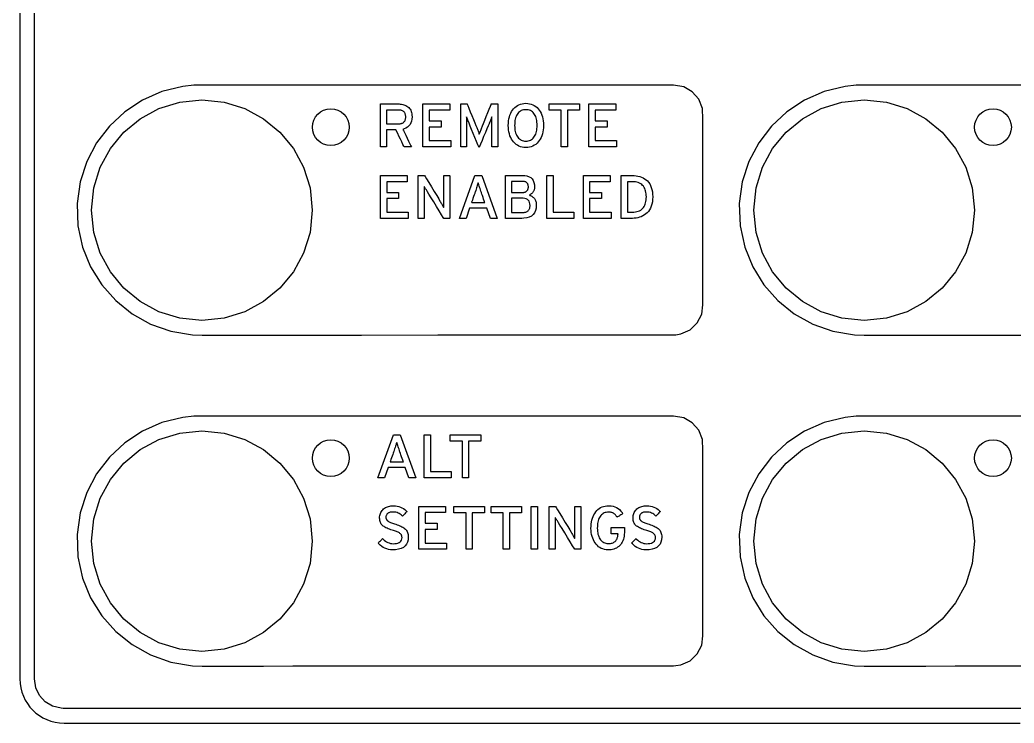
# Model space of a CAD drawing. Extents: x 1 to 47.7, y 0.2 to 33.5.
# Drawn here: x 21.378 to 24.08, y 5.005 to 6.917 of the extents above; entities that cross this region are included whole.
import ezdxf

# ---------------------------------------------------------------- set-up
doc = ezdxf.new("R2010")
doc.units = 0
doc.header["$MEASUREMENT"] = 0
doc.layers.add('6_0____DWG', color=7, linetype='CONTINUOUS')

msp = doc.modelspace()

# ---------------------------------------------------------------- linework, layer by layer
at = {"layer": '6_0____DWG'}
for points in [[(24.1339, 5.0447), (24.0199, 5.0447), (23.9025, 5.0447), (23.7824, 5.0447), (23.5362, 5.0447), (23.2855, 5.0447), (23.0348, 5.0447), (22.7885, 5.0447), (22.6684, 5.0447), (22.5511, 5.0447), (22.4371, 5.0447), (22.3269, 5.0447), (22.2212, 5.0447), (22.1205, 5.0447), (22.0252, 5.0447), (21.9361, 5.0447), (21.8535, 5.0447), (21.7782, 5.0447), (21.7106, 5.0447), (21.6512, 5.0447), (21.6008, 5.0447), (21.5597, 5.0447), (21.5428, 5.0447), (21.5285, 5.0447), (21.5168, 5.0447), (21.5079, 5.0447), (21.5016, 5.0447), (21.4982, 5.0447), (21.4955, 5.0448), (21.4894, 5.0452), (21.4665, 5.051), (21.4467, 5.063), (21.4313, 5.0801), (21.4212, 5.101), (21.4176, 5.1248), (21.4176, 5.1263), (21.4176, 5.1307), (21.4176, 5.1381), (21.4176, 5.1483), (21.4176, 5.1612), (21.4176, 5.1768), (21.4176, 5.1951), (21.4176, 5.2158), (21.4176, 5.2647), (21.4176, 5.3229), (21.4176, 5.3898), (21.4176, 5.4648), (21.4176, 5.5475), (21.4176, 5.6371), (21.4176, 5.7332), (21.4176, 5.8352), (21.4176, 5.9426), (21.4176, 6.0546), (21.4176, 6.1708), (21.4176, 6.2907), (21.4176, 6.5389), (21.4176, 6.7947), (21.4176, 7.3109)], [(21.3776, 7.0039), (21.3776, 6.8993), (21.3776, 6.797), (21.3776, 6.697), (21.3776, 6.5994), (21.3776, 6.5043), (21.3776, 6.4118), (21.3776, 6.3219), (21.3776, 6.2346), (21.3776, 6.1501), (21.3776, 6.0684), (21.3776, 5.9897), (21.3776, 5.9138), (21.3776, 5.841), (21.3776, 5.8058), (21.3776, 5.7713), (21.3776, 5.7377), (21.3776, 5.7048), (21.3776, 5.6728), (21.3776, 5.6415), (21.3776, 5.6111), (21.3776, 5.5815), (21.3776, 5.5528), (21.3776, 5.5249), (21.3776, 5.4979), (21.3776, 5.4717), (21.3776, 5.4464), (21.3776, 5.422), (21.3776, 5.3985), (21.3776, 5.3759), (21.3776, 5.3543), (21.3776, 5.3335), (21.3776, 5.3137), (21.3776, 5.2948), (21.3776, 5.2768), (21.3776, 5.2598), (21.3776, 5.2438), (21.3776, 5.2287), (21.3776, 5.2146), (21.3776, 5.2016), (21.3776, 5.1895), (21.3776, 5.1784), (21.3776, 5.1683), (21.3776, 5.1593), (21.3776, 5.1512), (21.3776, 5.1443), (21.3776, 5.1383), (21.3776, 5.1335), (21.3776, 5.1297), (21.3776, 5.1269), (21.3776, 5.1253), (21.3776, 5.1248), (21.3782, 5.1125), (21.38, 5.1006), (21.383, 5.0891), (21.387, 5.0781), (21.3921, 5.0676), (21.3981, 5.0577), (21.405, 5.0485), (21.4128, 5.0399), (21.4213, 5.0322), (21.4305, 5.0253), (21.4404, 5.0192), (21.4509, 5.0142), (21.4619, 5.0101), (21.4734, 5.0072), (21.4853, 5.0054), (21.4976, 5.0047), (21.4982, 5.0047), (21.5002, 5.0047), (21.5034, 5.0047), (21.5079, 5.0047), (21.5135, 5.0047), (21.5204, 5.0047), (21.5285, 5.0047), (21.5378, 5.0047), (21.5481, 5.0047), (21.5597, 5.0047), (21.5723, 5.0047), (21.586, 5.0047), (21.6008, 5.0047), (21.6166, 5.0047), (21.6334, 5.0047), (21.6512, 5.0047), (21.6701, 5.0047), (21.6898, 5.0047), (21.7106, 5.0047), (21.7322, 5.0047), (21.7548, 5.0047), (21.7782, 5.0047), (21.8025, 5.0047), (21.8276, 5.0047), (21.8535, 5.0047), (21.8803, 5.0047), (21.9361, 5.0047), (21.9948, 5.0047), (22.0563, 5.0047), (22.1205, 5.0047), (22.187, 5.0047), (22.2559, 5.0047), (22.3269, 5.0047), (22.3999, 5.0047), (22.4747, 5.0047), (22.5511, 5.0047), (22.629, 5.0047), (22.7082, 5.0047), (22.7885, 5.0047), (22.8699, 5.0047), (22.952, 5.0047), (23.1181, 5.0047), (23.2855, 5.0047), (23.4529, 5.0047), (23.619, 5.0047), (23.7011, 5.0047), (23.7824, 5.0047), (23.8628, 5.0047), (23.942, 5.0047), (24.0199, 5.0047), (24.0963, 5.0047)], [(24.2235, 6.7399), (24.0228, 6.7399), (23.9319, 6.7399), (23.8507, 6.7399), (23.7818, 6.7399), (23.7276, 6.7399), (23.6906, 6.7399), (23.6734, 6.7399), (23.6659, 6.7398), (23.6507, 6.7392), (23.6208, 6.736), (23.5636, 6.722), (23.5106, 6.6988), (23.4627, 6.6673), (23.4209, 6.6284), (23.3861, 6.583), (23.3592, 6.5321), (23.3412, 6.4766), (23.3329, 6.4174), (23.3352, 6.3567), (23.3478, 6.2989), (23.3697, 6.2453), (23.4001, 6.1966), (23.438, 6.1539), (23.4825, 6.1181), (23.5327, 6.09), (23.5876, 6.0706), (23.6464, 6.0609), (23.6727, 6.0599), (23.6869, 6.0599), (23.7212, 6.06), (23.7731, 6.06), (23.8401, 6.06), (23.9197, 6.0601), (24.0093, 6.0602), (24.1065, 6.0602)], [(22.4733, 6.5719), (22.4733, 6.6885), (22.5461, 6.6885), (22.5461, 6.6716), (22.4903, 6.6716), (22.4903, 6.6426), (22.5227, 6.6426), (22.5227, 6.6257), (22.4903, 6.6257), (22.4903, 6.5888), (22.5486, 6.5888), (22.5486, 6.5719), (22.4733, 6.5719)], [(22.8658, 6.6714), (22.8658, 6.5719), (22.8489, 6.5719), (22.8489, 6.6714), (22.816, 6.6714), (22.816, 6.6885), (22.8988, 6.6885), (22.8988, 6.6714), (22.8658, 6.6714)], [(22.9243, 6.5719), (22.9243, 6.6885), (22.9971, 6.6885), (22.9971, 6.6716), (22.9412, 6.6716), (22.9412, 6.6426), (22.9736, 6.6426), (22.9736, 6.6257), (22.9412, 6.6257), (22.9412, 6.5888), (22.9995, 6.5888), (22.9995, 6.5719), (22.9243, 6.5719)], [(22.3577, 6.3774), (22.3577, 6.4941), (22.4305, 6.4941), (22.4305, 6.4771), (22.3746, 6.4771), (22.3746, 6.4481), (22.4071, 6.4481), (22.4071, 6.4312), (22.3746, 6.4312), (22.3746, 6.3944), (22.4329, 6.3944), (22.4329, 6.3774), (22.3577, 6.3774)], [(22.6565, 6.3774), (22.6468, 6.4051), (22.6001, 6.4051), (22.5904, 6.3774), (22.5722, 6.3774), (22.6142, 6.4941), (22.6328, 6.4941), (22.6752, 6.3774), (22.6565, 6.3774)], [(22.8103, 6.3774), (22.8103, 6.4941), (22.8272, 6.4941), (22.8272, 6.3945), (22.8835, 6.3945), (22.8835, 6.3774), (22.8103, 6.3774)], [(22.9094, 6.3774), (22.9094, 6.4941), (22.9822, 6.4941), (22.9822, 6.4771), (22.9263, 6.4771), (22.9263, 6.4481), (22.9587, 6.4481), (22.9587, 6.4312), (22.9263, 6.4312), (22.9263, 6.3944), (22.9846, 6.3944), (22.9846, 6.3774), (22.9094, 6.3774)], [(24.2235, 5.8399), (24.0228, 5.8399), (23.9319, 5.8399), (23.8507, 5.8399), (23.7818, 5.8399), (23.7276, 5.8399), (23.6906, 5.8399), (23.6734, 5.8399), (23.6659, 5.8398), (23.6507, 5.8392), (23.6208, 5.836), (23.5636, 5.822), (23.5106, 5.7988), (23.4627, 5.7673), (23.4209, 5.7284), (23.3861, 5.683), (23.3592, 5.6321), (23.3412, 5.5766), (23.3329, 5.5174), (23.3352, 5.4566), (23.3478, 5.3989), (23.3697, 5.3452), (23.4001, 5.2966), (23.438, 5.2539), (23.4825, 5.2181), (23.5327, 5.19), (23.5876, 5.1706), (23.6464, 5.1609), (23.6727, 5.1599), (23.6869, 5.1599), (23.7212, 5.1599), (23.7731, 5.16), (23.8401, 5.16), (23.9197, 5.1601), (24.0093, 5.1602), (24.1065, 5.1602)], [(22.4351, 5.6719), (22.4253, 5.6996), (22.3786, 5.6996), (22.3689, 5.6719), (22.3508, 5.6719), (22.3928, 5.7885), (22.4113, 5.7885), (22.4538, 5.6719), (22.4351, 5.6719)], [(22.4764, 5.6719), (22.4764, 5.7885), (22.4933, 5.7885), (22.4933, 5.689), (22.5496, 5.689), (22.5496, 5.6719), (22.4764, 5.6719)], [(22.5974, 5.7714), (22.5974, 5.6719), (22.5804, 5.6719), (22.5804, 5.7714), (22.5475, 5.7714), (22.5475, 5.7885), (22.6304, 5.7885), (22.6304, 5.7714), (22.5974, 5.7714)], [(22.462, 5.4774), (22.462, 5.594), (22.5348, 5.594), (22.5348, 5.5771), (22.4789, 5.5771), (22.4789, 5.5481), (22.5114, 5.5481), (22.5114, 5.5312), (22.4789, 5.5312), (22.4789, 5.4943), (22.5373, 5.4943), (22.5373, 5.4774), (22.462, 5.4774)], [(22.6072, 5.577), (22.6072, 5.4774), (22.5903, 5.4774), (22.5903, 5.577), (22.5573, 5.577), (22.5573, 5.594), (22.6402, 5.594), (22.6402, 5.577), (22.6072, 5.577)], [(22.7084, 5.577), (22.7084, 5.4774), (22.6914, 5.4774), (22.6914, 5.577), (22.6585, 5.577), (22.6585, 5.594), (22.7414, 5.594), (22.7414, 5.577), (22.7084, 5.577)], [(22.7675, 5.4774), (22.7675, 5.594), (22.7845, 5.594), (22.7845, 5.4774), (22.7675, 5.4774)]]:
    msp.add_lwpolyline(points, dxfattribs=at)
for points in [[(23.1544, 6.7399), (23.1434, 6.7399), (23.1118, 6.7399), (23.0622, 6.7399), (22.9973, 6.7399), (22.9193, 6.7399), (22.831, 6.7399), (22.6331, 6.7399), (22.4237, 6.7399), (22.2229, 6.7399), (22.132, 6.7399), (22.0509, 6.7399), (21.9819, 6.7399), (21.9277, 6.7399), (21.8908, 6.7399), (21.8736, 6.7399), (21.8661, 6.7398), (21.8508, 6.7392), (21.8209, 6.736), (21.7637, 6.722), (21.7107, 6.6988), (21.6628, 6.6673), (21.621, 6.6284), (21.5862, 6.583), (21.5594, 6.5321), (21.5413, 6.4766), (21.533, 6.4174), (21.5353, 6.3567), (21.5479, 6.2989), (21.5699, 6.2453), (21.6002, 6.1966), (21.6382, 6.1539), (21.6827, 6.1181), (21.7328, 6.09), (21.7878, 6.0706), (21.8465, 6.0609), (21.8729, 6.0599), (21.887, 6.0599), (21.9213, 6.06), (21.9732, 6.06), (22.0402, 6.06), (22.1198, 6.0601), (22.2094, 6.0602), (22.3066, 6.0602), (22.5135, 6.0604), (22.7205, 6.0605), (22.8177, 6.0606), (22.9073, 6.0607), (22.9869, 6.0607), (23.0539, 6.0608), (23.1057, 6.0608), (23.14, 6.0608), (23.1542, 6.0608), (23.1606, 6.0611), (23.1744, 6.0634), (23.1992, 6.0745), (23.2185, 6.093), (23.2308, 6.1171), (23.2344, 6.1423), (23.2344, 6.1517), (23.2344, 6.1687), (23.2344, 6.2219), (23.2344, 6.2938), (23.2344, 6.3761), (23.2344, 6.5395), (23.2344, 6.6044), (23.2344, 6.6471), (23.2328, 6.676), (23.2228, 6.7014), (23.2053, 6.7216), (23.1819, 6.7351), (23.1544, 6.7399)], [(21.8725, 6.0997), (21.812, 6.1058), (21.7557, 6.1233), (21.7048, 6.1509), (21.6604, 6.1876), (21.6237, 6.232), (21.5961, 6.2829), (21.5786, 6.3392), (21.5725, 6.3997), (21.5786, 6.4602), (21.5961, 6.5165), (21.6237, 6.5674), (21.6604, 6.6118), (21.7048, 6.6485), (21.7557, 6.6761), (21.812, 6.6936), (21.8725, 6.6997), (21.9329, 6.6936), (21.9893, 6.6761), (22.0402, 6.6485), (22.0846, 6.6118), (22.1212, 6.5674), (22.1489, 6.5165), (22.1664, 6.4602), (22.1725, 6.3997), (22.1664, 6.3392), (22.1489, 6.2829), (22.1212, 6.232), (22.0846, 6.1876), (22.0402, 6.1509), (21.9893, 6.1233), (21.9329, 6.1058)], [(22.2228, 6.5754), (22.2127, 6.5764), (22.2033, 6.5793), (22.1948, 6.5839), (22.1874, 6.59), (22.1813, 6.5974), (22.1767, 6.6059), (22.1738, 6.6153), (22.1728, 6.6254), (22.1738, 6.6355), (22.1767, 6.6449), (22.1813, 6.6533), (22.1874, 6.6607), (22.1948, 6.6669), (22.2033, 6.6715), (22.2127, 6.6744), (22.2228, 6.6754), (22.2329, 6.6744), (22.2422, 6.6715), (22.2507, 6.6669), (22.2581, 6.6607), (22.2642, 6.6533), (22.2688, 6.6449), (22.2717, 6.6355), (22.2728, 6.6254), (22.2717, 6.6153), (22.2688, 6.6059), (22.2642, 6.5974), (22.2581, 6.59), (22.2507, 6.5839), (22.2422, 6.5793), (22.2329, 6.5764)], [(22.4435, 6.6536), (22.4431, 6.6474), (22.442, 6.6418), (22.4403, 6.6368), (22.438, 6.6324), (22.435, 6.6286), (22.4313, 6.6253), (22.4271, 6.6226), (22.4221, 6.6206), (22.4188, 6.6193), (22.4202, 6.6164), (22.4229, 6.6108), (22.4264, 6.6035), (22.4304, 6.5953), (22.4343, 6.5872), (22.4378, 6.5801), (22.4404, 6.5747), (22.4417, 6.572), (22.4413, 6.5719), (22.4397, 6.5719), (22.4371, 6.5719), (22.434, 6.5719), (22.4306, 6.5719), (22.4274, 6.5719), (22.4246, 6.5719), (22.4228, 6.5719), (22.4222, 6.5719), (22.4212, 6.5739), (22.4189, 6.5787), (22.4157, 6.5854), (22.4119, 6.5931), (22.408, 6.6011), (22.4045, 6.6084), (22.4017, 6.6141), (22.4001, 6.6175), (22.3996, 6.618), (22.3979, 6.618), (22.3948, 6.618), (22.3908, 6.618), (22.3865, 6.618), (22.3821, 6.618), (22.3784, 6.618), (22.3756, 6.618), (22.3743, 6.618), (22.3743, 6.6169), (22.3743, 6.6128), (22.3743, 6.6065), (22.3743, 6.599), (22.3743, 6.591), (22.3743, 6.5834), (22.3743, 6.5772), (22.3743, 6.5731), (22.3743, 6.5719), (22.3734, 6.5719), (22.3717, 6.5719), (22.3692, 6.5719), (22.3664, 6.5719), (22.3635, 6.5719), (22.361, 6.5719), (22.359, 6.5719), (22.3578, 6.5719), (22.3577, 6.5732), (22.3577, 6.5818), (22.3577, 6.5963), (22.3577, 6.6147), (22.3577, 6.6348), (22.3577, 6.6544), (22.3577, 6.6713), (22.3577, 6.6834), (22.3577, 6.6885), (22.3592, 6.6885), (22.3639, 6.6885), (22.3708, 6.6885), (22.379, 6.6885), (22.3875, 6.6885), (22.3955, 6.6885), (22.4021, 6.6885), (22.4062, 6.6885), (22.4082, 6.6885), (22.4117, 6.6883), (22.415, 6.6879), (22.4182, 6.6873), (22.4212, 6.6865), (22.4241, 6.6854), (22.4269, 6.6841), (22.4295, 6.6826), (22.432, 6.6809), (22.4344, 6.6789), (22.4365, 6.6766), (22.4383, 6.6741), (22.4399, 6.6714), (22.4412, 6.6683), (22.4422, 6.665), (22.4429, 6.6615), (22.4434, 6.6577)], [(22.6602, 6.5718), (22.6602, 6.5741), (22.6602, 6.58), (22.6602, 6.5885), (22.6602, 6.5986), (22.6602, 6.6091), (22.6602, 6.6189), (22.6602, 6.627), (22.6602, 6.6322), (22.6602, 6.6342), (22.6602, 6.637), (22.6602, 6.6398), (22.6602, 6.6423), (22.6603, 6.6448), (22.6603, 6.647), (22.6603, 6.6492), (22.6604, 6.6512), (22.6605, 6.6531), (22.6602, 6.6534), (22.6596, 6.6517), (22.6589, 6.65), (22.6582, 6.6481), (22.6574, 6.646), (22.6565, 6.6438), (22.6556, 6.6415), (22.6546, 6.6391), (22.6536, 6.6366), (22.6528, 6.6346), (22.6507, 6.6295), (22.6472, 6.6212), (22.6429, 6.6109), (22.6382, 6.5997), (22.6337, 6.5889), (22.6298, 6.5796), (22.627, 6.5729), (22.6258, 6.57), (22.625, 6.5719), (22.6226, 6.5778), (22.6189, 6.5867), (22.6146, 6.5973), (22.6099, 6.6084), (22.6056, 6.619), (22.6019, 6.6279), (22.5995, 6.6338), (22.5986, 6.636), (22.5975, 6.6386), (22.5966, 6.641), (22.5956, 6.6433), (22.5948, 6.6455), (22.594, 6.6476), (22.5932, 6.6495), (22.5925, 6.6514), (22.5918, 6.653), (22.5914, 6.6535), (22.5915, 6.6516), (22.5916, 6.6497), (22.5916, 6.6475), (22.5917, 6.6453), (22.5917, 6.6429), (22.5917, 6.6403), (22.5917, 6.6377), (22.5917, 6.6348), (22.5917, 6.6328), (22.5917, 6.6284), (22.5917, 6.6209), (22.5917, 6.6114), (22.5917, 6.6009), (22.5917, 6.5907), (22.5917, 6.5817), (22.5917, 6.5751), (22.5917, 6.5719), (22.5914, 6.5718), (22.59, 6.5718), (22.588, 6.5718), (22.5854, 6.5718), (22.5827, 6.5718), (22.5801, 6.5718), (22.5779, 6.5718), (22.5764, 6.5718), (22.5758, 6.5718), (22.5758, 6.576), (22.5758, 6.5872), (22.5758, 6.6034), (22.5758, 6.6224), (22.5758, 6.6423), (22.5758, 6.6608), (22.5758, 6.6761), (22.5758, 6.6859), (22.5758, 6.6885), (22.5767, 6.6885), (22.5786, 6.6885), (22.5811, 6.6885), (22.5841, 6.6885), (22.587, 6.6885), (22.5897, 6.6885), (22.5918, 6.6885), (22.5931, 6.6885), (22.5935, 6.688), (22.5951, 6.684), (22.5981, 6.6767), (22.6019, 6.6673), (22.6062, 6.6568), (22.6104, 6.6464), (22.6142, 6.6372), (22.617, 6.6302), (22.6185, 6.6266), (22.6193, 6.6247), (22.6203, 6.6221), (22.6213, 6.6197), (22.6223, 6.6173), (22.6231, 6.615), (22.624, 6.6128), (22.6248, 6.6106), (22.6255, 6.6086), (22.6262, 6.6066), (22.6269, 6.6081), (22.6276, 6.6101), (22.6284, 6.6122), (22.6292, 6.6144), (22.6301, 6.6167), (22.631, 6.6191), (22.632, 6.6215), (22.633, 6.6241), (22.634, 6.6264), (22.635, 6.6291), (22.6376, 6.6354), (22.6411, 6.6443), (22.6452, 6.6545), (22.6494, 6.665), (22.6533, 6.6748), (22.6564, 6.6826), (22.6583, 6.6875), (22.6588, 6.6885), (22.6599, 6.6885), (22.6619, 6.6885), (22.6646, 6.6885), (22.6676, 6.6885), (22.6706, 6.6885), (22.6734, 6.6885), (22.6755, 6.6885), (22.6767, 6.6885), (22.6768, 6.6872), (22.6768, 6.6788), (22.6768, 6.6646), (22.6768, 6.6466), (22.6768, 6.6268), (22.6768, 6.6075), (22.6768, 6.5905), (22.6768, 6.578), (22.6768, 6.5721), (22.6764, 6.5718), (22.675, 6.5718), (22.6728, 6.5718), (22.6702, 6.5718), (22.6674, 6.5718), (22.6647, 6.5718), (22.6624, 6.5718), (22.6608, 6.5718)], [(22.8008, 6.6302), (22.8006, 6.624), (22.8, 6.6181), (22.7991, 6.6125), (22.7979, 6.6072), (22.7963, 6.6022), (22.7944, 6.5975), (22.7921, 6.5931), (22.7895, 6.589), (22.7865, 6.5851), (22.7832, 6.5817), (22.7797, 6.5787), (22.7759, 6.5761), (22.7718, 6.574), (22.7675, 6.5723), (22.7629, 6.5711), (22.758, 6.5703), (22.7529, 6.57), (22.7478, 6.5703), (22.743, 6.5711), (22.7384, 6.5723), (22.7342, 6.574), (22.7302, 6.5761), (22.7264, 6.5787), (22.7229, 6.5817), (22.7197, 6.5851), (22.7167, 6.589), (22.714, 6.5931), (22.7117, 6.5975), (22.7097, 6.6022), (22.7081, 6.6072), (22.7068, 6.6125), (22.7059, 6.6181), (22.7053, 6.624), (22.7051, 6.6302), (22.7053, 6.6364), (22.7059, 6.6424), (22.7068, 6.648), (22.7081, 6.6533), (22.7097, 6.6584), (22.7117, 6.6631), (22.714, 6.6676), (22.7167, 6.6717), (22.7197, 6.6756), (22.7229, 6.679), (22.7264, 6.6819), (22.7302, 6.6844), (22.7342, 6.6865), (22.7384, 6.6881), (22.743, 6.6893), (22.7478, 6.6901), (22.7529, 6.6904), (22.758, 6.6901), (22.7629, 6.6893), (22.7675, 6.6881), (22.7718, 6.6865), (22.7759, 6.6844), (22.7797, 6.6819), (22.7832, 6.679), (22.7865, 6.6756), (22.7895, 6.6717), (22.7921, 6.6676), (22.7944, 6.6631), (22.7963, 6.6584), (22.7979, 6.6533), (22.7991, 6.648), (22.8, 6.6424), (22.8006, 6.6364)], [(23.6724, 6.0997), (23.6119, 6.1058), (23.5556, 6.1233), (23.5046, 6.1509), (23.4602, 6.1876), (23.4236, 6.232), (23.3959, 6.2829), (23.3785, 6.3392), (23.3724, 6.3997), (23.3785, 6.4602), (23.3959, 6.5165), (23.4236, 6.5674), (23.4602, 6.6118), (23.5046, 6.6485), (23.5556, 6.6761), (23.6119, 6.6936), (23.6724, 6.6997), (23.7328, 6.6936), (23.7891, 6.6761), (23.8401, 6.6485), (23.8845, 6.6118), (23.9211, 6.5674), (23.9488, 6.5165), (23.9663, 6.4602), (23.9724, 6.3997), (23.9663, 6.3392), (23.9488, 6.2829), (23.9211, 6.232), (23.8845, 6.1876), (23.8401, 6.1509), (23.7891, 6.1233), (23.7328, 6.1058)], [(24.0227, 6.5754), (24.0126, 6.5764), (24.0032, 6.5793), (23.9947, 6.5839), (23.9873, 6.59), (23.9812, 6.5974), (23.9766, 6.6059), (23.9737, 6.6153), (23.9726, 6.6254), (23.9737, 6.6355), (23.9766, 6.6449), (23.9812, 6.6533), (23.9873, 6.6607), (23.9947, 6.6669), (24.0032, 6.6715), (24.0126, 6.6744), (24.0227, 6.6754), (24.0327, 6.6744), (24.0421, 6.6715), (24.0506, 6.6669), (24.058, 6.6607), (24.0641, 6.6533), (24.0687, 6.6449), (24.0716, 6.6355), (24.0726, 6.6254), (24.0716, 6.6153), (24.0687, 6.6059), (24.0641, 6.5974), (24.058, 6.59), (24.0506, 6.5839), (24.0421, 6.5793), (24.0327, 6.5764)], [(22.4265, 6.6531), (22.4264, 6.6553), (22.4261, 6.6573), (22.4257, 6.6592), (22.4252, 6.661), (22.4246, 6.6626), (22.4238, 6.6641), (22.4228, 6.6655), (22.4218, 6.6667), (22.4206, 6.6678), (22.4192, 6.6688), (22.4178, 6.6697), (22.4162, 6.6704), (22.4146, 6.671), (22.4128, 6.6715), (22.411, 6.6718), (22.409, 6.672), (22.4072, 6.6721), (22.4056, 6.6721), (22.4019, 6.6721), (22.3969, 6.6721), (22.3912, 6.6721), (22.3854, 6.6721), (22.3802, 6.6721), (22.3764, 6.6721), (22.3744, 6.6721), (22.3743, 6.6713), (22.3743, 6.668), (22.3743, 6.6629), (22.3743, 6.6566), (22.3743, 6.6499), (22.3743, 6.6436), (22.3743, 6.6385), (22.3743, 6.6352), (22.3744, 6.6345), (22.3764, 6.6345), (22.3802, 6.6345), (22.3854, 6.6345), (22.3912, 6.6345), (22.3969, 6.6345), (22.4019, 6.6345), (22.4056, 6.6345), (22.4072, 6.6345), (22.409, 6.6345), (22.4109, 6.6347), (22.4128, 6.635), (22.4145, 6.6354), (22.4161, 6.636), (22.4177, 6.6367), (22.4191, 6.6375), (22.4204, 6.6385), (22.4216, 6.6396), (22.4227, 6.6408), (22.4237, 6.6421), (22.4245, 6.6436), (22.4252, 6.6453), (22.4257, 6.647), (22.4261, 6.6489), (22.4264, 6.651)], [(22.7836, 6.6302), (22.7835, 6.6348), (22.7831, 6.6392), (22.7826, 6.6433), (22.7819, 6.6471), (22.7809, 6.6508), (22.7797, 6.6542), (22.7783, 6.6573), (22.7767, 6.6603), (22.7749, 6.6629), (22.7729, 6.6652), (22.7706, 6.6673), (22.7682, 6.669), (22.7655, 6.6704), (22.7627, 6.6715), (22.7596, 6.6723), (22.7563, 6.6728), (22.7529, 6.673), (22.7495, 6.6728), (22.7463, 6.6723), (22.7433, 6.6715), (22.7405, 6.6704), (22.7379, 6.669), (22.7354, 6.6673), (22.7332, 6.6652), (22.7312, 6.6629), (22.7293, 6.6603), (22.7277, 6.6573), (22.7263, 6.6542), (22.7251, 6.6508), (22.7241, 6.6471), (22.7233, 6.6433), (22.7228, 6.6392), (22.7225, 6.6348), (22.7224, 6.6302), (22.7225, 6.6257), (22.7228, 6.6214), (22.7233, 6.6173), (22.7241, 6.6135), (22.7251, 6.6099), (22.7263, 6.6066), (22.7277, 6.6034), (22.7293, 6.6005), (22.7312, 6.5978), (22.7332, 6.5954), (22.7354, 6.5933), (22.7379, 6.5915), (22.7405, 6.59), (22.7433, 6.5889), (22.7463, 6.5881), (22.7495, 6.5876), (22.7529, 6.5874), (22.7563, 6.5876), (22.7596, 6.5881), (22.7627, 6.5889), (22.7655, 6.59), (22.7682, 6.5915), (22.7706, 6.5933), (22.7729, 6.5954), (22.7749, 6.5978), (22.7767, 6.6005), (22.7783, 6.6034), (22.7797, 6.6066), (22.7809, 6.6099), (22.7819, 6.6135), (22.7826, 6.6173), (22.7831, 6.6214), (22.7835, 6.6257)], [(22.5299, 6.3774), (22.5283, 6.3801), (22.5239, 6.3872), (22.5176, 6.3975), (22.5101, 6.4095), (22.5024, 6.4221), (22.4953, 6.4337), (22.4894, 6.4432), (22.4857, 6.4492), (22.4846, 6.4511), (22.4835, 6.4529), (22.4824, 6.4547), (22.4814, 6.4564), (22.4804, 6.4581), (22.4794, 6.4597), (22.4785, 6.4613), (22.4776, 6.4628), (22.4768, 6.4643), (22.4764, 6.4633), (22.4764, 6.4605), (22.4764, 6.4576), (22.4765, 6.4547), (22.4765, 6.4516), (22.4765, 6.4484), (22.4765, 6.4452), (22.4765, 6.4418), (22.4766, 6.4384), (22.4766, 6.4363), (22.4766, 6.4308), (22.4766, 6.4227), (22.4766, 6.4128), (22.4766, 6.4025), (22.4766, 6.3927), (22.4766, 6.3845), (22.4766, 6.3791), (22.4766, 6.3774), (22.4758, 6.3774), (22.4741, 6.3774), (22.4717, 6.3774), (22.469, 6.3774), (22.4662, 6.3774), (22.4636, 6.3774), (22.4616, 6.3774), (22.4604, 6.3774), (22.4602, 6.3783), (22.4602, 6.3858), (22.4602, 6.3996), (22.4602, 6.4174), (22.4602, 6.4372), (22.4602, 6.4568), (22.4602, 6.4742), (22.4602, 6.4872), (22.4602, 6.4937), (22.4605, 6.4941), (22.4619, 6.4941), (22.4641, 6.4941), (22.4669, 6.4941), (22.4699, 6.4941), (22.4727, 6.4941), (22.4751, 6.4941), (22.4768, 6.4941), (22.4774, 6.4941), (22.479, 6.4915), (22.4832, 6.4845), (22.4892, 6.4746), (22.4963, 6.4628), (22.5036, 6.4506), (22.5105, 6.4393), (22.516, 6.4301), (22.5195, 6.4242), (22.5207, 6.4222), (22.522, 6.4201), (22.5232, 6.418), (22.5244, 6.416), (22.5255, 6.414), (22.5265, 6.4122), (22.5275, 6.4104), (22.5285, 6.4087), (22.5294, 6.407), (22.5297, 6.408), (22.5297, 6.4109), (22.5297, 6.4138), (22.5296, 6.4169), (22.5296, 6.42), (22.5296, 6.4232), (22.5296, 6.4265), (22.5296, 6.4299), (22.5296, 6.4334), (22.5296, 6.4355), (22.5296, 6.4409), (22.5296, 6.449), (22.5296, 6.4588), (22.5296, 6.4691), (22.5296, 6.4789), (22.5296, 6.487), (22.5296, 6.4924), (22.5296, 6.4941), (22.5304, 6.4941), (22.5321, 6.4941), (22.5345, 6.4941), (22.5372, 6.4941), (22.54, 6.4941), (22.5426, 6.4941), (22.5446, 6.4941), (22.5458, 6.4941), (22.546, 6.4932), (22.546, 6.4857), (22.546, 6.4719), (22.546, 6.4541), (22.546, 6.4343), (22.546, 6.4147), (22.546, 6.3973), (22.546, 6.3843), (22.546, 6.3778), (22.5457, 6.3774), (22.5444, 6.3774), (22.5423, 6.3774), (22.5397, 6.3774), (22.537, 6.3774), (22.5343, 6.3774), (22.5321, 6.3774), (22.5305, 6.3774)], [(22.7813, 6.4132), (22.7807, 6.4053), (22.779, 6.3984), (22.7763, 6.3925), (22.7726, 6.3876), (22.7679, 6.3836), (22.7621, 6.3806), (22.7553, 6.3786), (22.7475, 6.3776), (22.7423, 6.3774), (22.7393, 6.3774), (22.7338, 6.3774), (22.7267, 6.3774), (22.7189, 6.3774), (22.7113, 6.3774), (22.7046, 6.3774), (22.6999, 6.3774), (22.6978, 6.3774), (22.6978, 6.381), (22.6978, 6.392), (22.6978, 6.4084), (22.6978, 6.4278), (22.6978, 6.4482), (22.6978, 6.4671), (22.6978, 6.4825), (22.6978, 6.492), (22.698, 6.4941), (22.7008, 6.4941), (22.7063, 6.4941), (22.7134, 6.4941), (22.7215, 6.4941), (22.7294, 6.4941), (22.7365, 6.4941), (22.7417, 6.4941), (22.7441, 6.4941), (22.7497, 6.4938), (22.756, 6.4927), (22.7615, 6.4908), (22.7661, 6.4881), (22.7699, 6.4845), (22.7729, 6.4802), (22.775, 6.475), (22.7762, 6.469), (22.7766, 6.4633), (22.7766, 6.4613), (22.7764, 6.4594), (22.7761, 6.4576), (22.7757, 6.4559), (22.7751, 6.4542), (22.7745, 6.4526), (22.7738, 6.4511), (22.7729, 6.4497), (22.772, 6.4484), (22.771, 6.4471), (22.7699, 6.446), (22.7688, 6.4449), (22.7676, 6.4438), (22.7663, 6.4428), (22.765, 6.4419), (22.7636, 6.4411), (22.7624, 6.4404), (22.7641, 6.4399), (22.7657, 6.4393), (22.7673, 6.4386), (22.7688, 6.4377), (22.7704, 6.4367), (22.7718, 6.4355), (22.7733, 6.4342), (22.7747, 6.4328), (22.776, 6.4312), (22.7772, 6.4295), (22.7783, 6.4276), (22.7792, 6.4256), (22.7799, 6.4234), (22.7805, 6.4211), (22.7809, 6.4186), (22.7812, 6.416)], [(23.0977, 6.4358), (23.0974, 6.4287), (23.0967, 6.4222), (23.0955, 6.4161), (23.0939, 6.4105), (23.0918, 6.4054), (23.0893, 6.4007), (23.0864, 6.3965), (23.083, 6.3927), (23.0792, 6.3895), (23.0752, 6.3866), (23.0711, 6.3841), (23.0667, 6.382), (23.0621, 6.3803), (23.0574, 6.379), (23.0524, 6.3781), (23.0472, 6.3776), (23.0426, 6.3774), (23.0411, 6.3774), (23.0377, 6.3774), (23.033, 6.3774), (23.0276, 6.3774), (23.0222, 6.3774), (23.0174, 6.3774), (23.0138, 6.3774), (23.0119, 6.3774), (23.0118, 6.3798), (23.0118, 6.39), (23.0118, 6.4059), (23.0118, 6.4254), (23.0118, 6.4461), (23.0118, 6.4656), (23.0118, 6.4815), (23.0118, 6.4917), (23.0119, 6.4941), (23.0138, 6.4941), (23.0174, 6.4941), (23.0222, 6.4941), (23.0276, 6.4941), (23.033, 6.4941), (23.0377, 6.4941), (23.0411, 6.4941), (23.0426, 6.4941), (23.0473, 6.494), (23.0526, 6.4935), (23.0576, 6.4926), (23.0624, 6.4914), (23.067, 6.4897), (23.0714, 6.4877), (23.0756, 6.4852), (23.0795, 6.4824), (23.0832, 6.4792), (23.0866, 6.4754), (23.0895, 6.4712), (23.0919, 6.4664), (23.0939, 6.4612), (23.0955, 6.4556), (23.0967, 6.4494), (23.0974, 6.4428)], [(22.632, 6.4476), (22.6307, 6.4514), (22.6295, 6.4551), (22.6283, 6.4586), (22.6272, 6.462), (22.6262, 6.4652), (22.6252, 6.4683), (22.6243, 6.4712), (22.6234, 6.4739), (22.6226, 6.4723), (22.6218, 6.4695), (22.6209, 6.4665), (22.6199, 6.4633), (22.6189, 6.46), (22.6177, 6.4565), (22.6165, 6.4528), (22.6152, 6.449), (22.6146, 6.447), (22.6138, 6.4448), (22.6125, 6.4411), (22.6109, 6.4365), (22.6092, 6.4316), (22.6076, 6.4271), (22.6063, 6.4234), (22.6056, 6.4211), (22.6057, 6.4207), (22.6082, 6.4207), (22.6129, 6.4207), (22.6188, 6.4207), (22.6254, 6.4207), (22.6317, 6.4207), (22.637, 6.4207), (22.6404, 6.4207), (22.6414, 6.4208), (22.6408, 6.4223), (22.6397, 6.4255), (22.6382, 6.4298), (22.6365, 6.4346), (22.6349, 6.4394), (22.6334, 6.4436), (22.6324, 6.4465)], [(22.7597, 6.4628), (22.7597, 6.4643), (22.7595, 6.4658), (22.7593, 6.4672), (22.759, 6.4685), (22.7586, 6.4698), (22.758, 6.471), (22.7574, 6.4722), (22.7567, 6.4733), (22.7559, 6.4743), (22.7548, 6.4751), (22.7537, 6.4759), (22.7524, 6.4765), (22.751, 6.4771), (22.7494, 6.4775), (22.7478, 6.4778), (22.746, 6.478), (22.7441, 6.4781), (22.7429, 6.4781), (22.7398, 6.4781), (22.7354, 6.4781), (22.7302, 6.4781), (22.7249, 6.4781), (22.7201, 6.4781), (22.7162, 6.4781), (22.714, 6.4781), (22.7137, 6.4778), (22.7137, 6.4756), (22.7137, 6.4718), (22.7137, 6.467), (22.7137, 6.4617), (22.7137, 6.4565), (22.7137, 6.4521), (22.7137, 6.4491), (22.7137, 6.4479), (22.7149, 6.4479), (22.718, 6.4479), (22.7224, 6.4479), (22.7276, 6.4479), (22.7329, 6.4479), (22.7377, 6.4479), (22.7416, 6.4479), (22.7438, 6.4479), (22.7446, 6.4479), (22.7455, 6.4479), (22.7465, 6.448), (22.7474, 6.4481), (22.7482, 6.4483), (22.7491, 6.4485), (22.7499, 6.4487), (22.7506, 6.449), (22.7513, 6.4493), (22.752, 6.4496), (22.7526, 6.4499), (22.7532, 6.4503), (22.7538, 6.4507), (22.7544, 6.4511), (22.7549, 6.4515), (22.7555, 6.4519), (22.7559, 6.4524), (22.7566, 6.4531), (22.7573, 6.4542), (22.758, 6.4552), (22.7585, 6.4564), (22.7589, 6.4576), (22.7593, 6.4588), (22.7595, 6.4601), (22.7597, 6.4614)], [(23.0804, 6.4358), (23.0803, 6.4401), (23.08, 6.4443), (23.0793, 6.4482), (23.0785, 6.4519), (23.0774, 6.4554), (23.076, 6.4587), (23.0744, 6.4617), (23.0726, 6.4646), (23.0704, 6.4672), (23.0679, 6.4695), (23.0651, 6.4716), (23.0621, 6.4733), (23.0586, 6.4747), (23.0549, 6.4758), (23.0509, 6.4765), (23.0466, 6.477), (23.0426, 6.4771), (23.0419, 6.4771), (23.0404, 6.4771), (23.0383, 6.4771), (23.0359, 6.4771), (23.0334, 6.4771), (23.0313, 6.4771), (23.0296, 6.4771), (23.0288, 6.4771), (23.0288, 6.4755), (23.0288, 6.4683), (23.0288, 6.4569), (23.0288, 6.4431), (23.0288, 6.4284), (23.0288, 6.4146), (23.0288, 6.4032), (23.0288, 6.396), (23.0288, 6.3944), (23.0296, 6.3944), (23.0313, 6.3944), (23.0334, 6.3944), (23.0359, 6.3944), (23.0383, 6.3944), (23.0404, 6.3944), (23.0419, 6.3944), (23.0426, 6.3944), (23.0466, 6.3945), (23.0509, 6.395), (23.0549, 6.3958), (23.0586, 6.3969), (23.0621, 6.3983), (23.0651, 6.4001), (23.0679, 6.4021), (23.0704, 6.4045), (23.0726, 6.4072), (23.0744, 6.41), (23.076, 6.4131), (23.0774, 6.4163), (23.0785, 6.4198), (23.0793, 6.4235), (23.08, 6.4274), (23.0803, 6.4314)], [(22.7644, 6.4127), (22.764, 6.417), (22.7631, 6.4208), (22.7616, 6.424), (22.7596, 6.4267), (22.757, 6.4289), (22.7539, 6.4305), (22.7502, 6.4316), (22.7459, 6.4321), (22.7438, 6.4321), (22.7412, 6.4321), (22.737, 6.4321), (22.7318, 6.4321), (22.7263, 6.4321), (22.7211, 6.4321), (22.7169, 6.4321), (22.7143, 6.4321), (22.7137, 6.432), (22.7137, 6.4295), (22.7137, 6.4247), (22.7137, 6.4185), (22.7137, 6.4116), (22.7137, 6.4048), (22.7137, 6.399), (22.7137, 6.3949), (22.7137, 6.3934), (22.7149, 6.3934), (22.7181, 6.3934), (22.7226, 6.3934), (22.7279, 6.3934), (22.7333, 6.3934), (22.7381, 6.3934), (22.7418, 6.3934), (22.7437, 6.3934), (22.7456, 6.3934), (22.7481, 6.3936), (22.7504, 6.3939), (22.7525, 6.3944), (22.7545, 6.3951), (22.7562, 6.3959), (22.7577, 6.3969), (22.7591, 6.398), (22.7602, 6.3993), (22.7612, 6.4006), (22.762, 6.402), (22.7628, 6.4036), (22.7633, 6.4052), (22.7638, 6.4069), (22.7641, 6.4088), (22.7643, 6.4107)], [(23.1544, 5.8399), (23.1434, 5.8399), (23.1118, 5.8399), (23.0622, 5.8399), (22.9973, 5.8399), (22.9193, 5.8399), (22.831, 5.8399), (22.6331, 5.8399), (22.4237, 5.8399), (22.2229, 5.8399), (22.132, 5.8399), (22.0509, 5.8399), (21.9819, 5.8399), (21.9277, 5.8399), (21.8908, 5.8399), (21.8736, 5.8399), (21.8661, 5.8398), (21.8508, 5.8392), (21.8209, 5.836), (21.7637, 5.822), (21.7107, 5.7988), (21.6628, 5.7673), (21.621, 5.7284), (21.5862, 5.683), (21.5594, 5.6321), (21.5413, 5.5766), (21.533, 5.5174), (21.5353, 5.4566), (21.5479, 5.3989), (21.5699, 5.3452), (21.6002, 5.2966), (21.6382, 5.2539), (21.6827, 5.2181), (21.7328, 5.19), (21.7878, 5.1706), (21.8465, 5.1609), (21.8729, 5.1599), (21.887, 5.1599), (21.9213, 5.1599), (21.9732, 5.16), (22.0402, 5.16), (22.1198, 5.1601), (22.2094, 5.1602), (22.3066, 5.1602), (22.5135, 5.1604), (22.7205, 5.1605), (22.8177, 5.1606), (22.9073, 5.1607), (22.9869, 5.1607), (23.0539, 5.1608), (23.1057, 5.1608), (23.14, 5.1608), (23.1542, 5.1608), (23.1606, 5.1611), (23.1744, 5.1634), (23.1992, 5.1745), (23.2185, 5.193), (23.2308, 5.217), (23.2344, 5.2423), (23.2344, 5.2517), (23.2344, 5.2687), (23.2344, 5.3219), (23.2344, 5.3938), (23.2344, 5.4761), (23.2344, 5.6395), (23.2344, 5.7044), (23.2344, 5.7471), (23.2328, 5.776), (23.2228, 5.8014), (23.2053, 5.8216), (23.1819, 5.835), (23.1544, 5.8399)], [(21.8725, 5.1997), (21.812, 5.2058), (21.7557, 5.2232), (21.7048, 5.2509), (21.6604, 5.2875), (21.6237, 5.3319), (21.5961, 5.3829), (21.5786, 5.4392), (21.5725, 5.4997), (21.5786, 5.5602), (21.5961, 5.6165), (21.6237, 5.6674), (21.6604, 5.7118), (21.7048, 5.7485), (21.7557, 5.7761), (21.812, 5.7936), (21.8725, 5.7997), (21.9329, 5.7936), (21.9893, 5.7761), (22.0402, 5.7485), (22.0846, 5.7118), (22.1212, 5.6674), (22.1489, 5.6165), (22.1664, 5.5602), (22.1725, 5.4997), (22.1664, 5.4392), (22.1489, 5.3829), (22.1212, 5.3319), (22.0846, 5.2875), (22.0402, 5.2509), (21.9893, 5.2232), (21.9329, 5.2058)], [(23.6724, 5.1997), (23.6119, 5.2058), (23.5556, 5.2232), (23.5046, 5.2509), (23.4602, 5.2875), (23.4236, 5.3319), (23.3959, 5.3829), (23.3785, 5.4392), (23.3724, 5.4997), (23.3785, 5.5602), (23.3959, 5.6165), (23.4236, 5.6674), (23.4602, 5.7118), (23.5046, 5.7485), (23.5556, 5.7761), (23.6119, 5.7936), (23.6724, 5.7997), (23.7328, 5.7936), (23.7891, 5.7761), (23.8401, 5.7485), (23.8845, 5.7118), (23.9211, 5.6674), (23.9488, 5.6165), (23.9663, 5.5602), (23.9724, 5.4997), (23.9663, 5.4392), (23.9488, 5.3829), (23.9211, 5.3319), (23.8845, 5.2875), (23.8401, 5.2509), (23.7891, 5.2232), (23.7328, 5.2058)], [(22.2228, 5.6754), (22.2127, 5.6764), (22.2033, 5.6793), (22.1948, 5.6839), (22.1874, 5.69), (22.1813, 5.6974), (22.1767, 5.7059), (22.1738, 5.7153), (22.1728, 5.7254), (22.1738, 5.7355), (22.1767, 5.7448), (22.1813, 5.7533), (22.1874, 5.7607), (22.1948, 5.7668), (22.2033, 5.7714), (22.2127, 5.7744), (22.2228, 5.7754), (22.2329, 5.7744), (22.2422, 5.7714), (22.2507, 5.7668), (22.2581, 5.7607), (22.2642, 5.7533), (22.2688, 5.7448), (22.2717, 5.7355), (22.2728, 5.7254), (22.2717, 5.7153), (22.2688, 5.7059), (22.2642, 5.6974), (22.2581, 5.69), (22.2507, 5.6839), (22.2422, 5.6793), (22.2329, 5.6764)], [(22.4106, 5.742), (22.4093, 5.7459), (22.4081, 5.7495), (22.4069, 5.7531), (22.4058, 5.7564), (22.4047, 5.7596), (22.4038, 5.7627), (22.4028, 5.7656), (22.402, 5.7683), (22.4012, 5.7667), (22.4004, 5.7639), (22.3995, 5.7609), (22.3985, 5.7578), (22.3974, 5.7544), (22.3963, 5.7509), (22.3951, 5.7473), (22.3938, 5.7434), (22.3931, 5.7415), (22.3923, 5.7392), (22.3911, 5.7355), (22.3895, 5.7309), (22.3878, 5.7261), (22.3862, 5.7215), (22.3849, 5.7178), (22.3841, 5.7156), (22.3842, 5.7152), (22.3868, 5.7152), (22.3914, 5.7152), (22.3974, 5.7152), (22.4039, 5.7152), (22.4102, 5.7152), (22.4155, 5.7152), (22.419, 5.7152), (22.4199, 5.7152), (22.4194, 5.7167), (22.4183, 5.7199), (22.4168, 5.7242), (22.4151, 5.7291), (22.4134, 5.7339), (22.412, 5.738), (22.411, 5.7409)], [(24.0227, 5.6754), (24.0126, 5.6764), (24.0032, 5.6793), (23.9947, 5.6839), (23.9873, 5.69), (23.9812, 5.6974), (23.9766, 5.7059), (23.9737, 5.7153), (23.9726, 5.7254), (23.9737, 5.7355), (23.9766, 5.7448), (23.9812, 5.7533), (23.9873, 5.7607), (23.9947, 5.7668), (24.0032, 5.7714), (24.0126, 5.7744), (24.0227, 5.7754), (24.0327, 5.7744), (24.0421, 5.7714), (24.0506, 5.7668), (24.058, 5.7607), (24.0641, 5.7533), (24.0687, 5.7448), (24.0716, 5.7355), (24.0726, 5.7254), (24.0716, 5.7153), (24.0687, 5.7059), (24.0641, 5.6974), (24.058, 5.69), (24.0506, 5.6839), (24.0421, 5.6793), (24.0327, 5.6764)], [(22.4334, 5.5109), (22.4329, 5.5035), (22.4313, 5.4971), (22.4287, 5.4914), (22.4249, 5.4866), (22.4201, 5.4827), (22.4141, 5.4796), (22.4071, 5.4774), (22.3989, 5.476), (22.3904, 5.4756), (22.3849, 5.476), (22.3796, 5.4769), (22.3746, 5.4783), (22.3698, 5.4801), (22.3653, 5.4824), (22.3611, 5.4851), (22.3572, 5.4883), (22.3535, 5.4919), (22.3514, 5.4945), (22.3521, 5.4952), (22.3535, 5.4966), (22.3553, 5.4984), (22.3574, 5.5004), (22.3594, 5.5024), (22.3612, 5.5043), (22.3626, 5.5057), (22.3634, 5.5064), (22.3651, 5.5048), (22.3681, 5.502), (22.3711, 5.4997), (22.3743, 5.4976), (22.3776, 5.4959), (22.381, 5.4946), (22.3846, 5.4936), (22.3882, 5.4929), (22.392, 5.4927), (22.3968, 5.4928), (22.4013, 5.4933), (22.4053, 5.4943), (22.4086, 5.4957), (22.4114, 5.4976), (22.4135, 5.4999), (22.415, 5.5027), (22.416, 5.5059), (22.4163, 5.5095), (22.4162, 5.5111), (22.416, 5.5125), (22.4157, 5.5139), (22.4152, 5.5152), (22.4146, 5.5164), (22.4138, 5.5176), (22.4129, 5.5187), (22.4118, 5.5198), (22.4106, 5.5208), (22.4091, 5.5218), (22.4074, 5.5228), (22.4056, 5.5237), (22.4034, 5.5247), (22.4011, 5.5257), (22.3986, 5.5266), (22.3958, 5.5275), (22.3929, 5.5284), (22.3894, 5.5294), (22.3856, 5.5306), (22.382, 5.5318), (22.3786, 5.5331), (22.3755, 5.5345), (22.3726, 5.5359), (22.3699, 5.5374), (22.3674, 5.539), (22.3652, 5.5406), (22.3632, 5.5422), (22.3615, 5.544), (22.3599, 5.546), (22.3586, 5.5482), (22.3575, 5.5507), (22.3567, 5.5533), (22.356, 5.5561), (22.3556, 5.5592), (22.3554, 5.5625), (22.3555, 5.5659), (22.3559, 5.5691), (22.3565, 5.5722), (22.3575, 5.5752), (22.3586, 5.5779), (22.3601, 5.5805), (22.3619, 5.5829), (22.3639, 5.5852), (22.3662, 5.5873), (22.3686, 5.5891), (22.3711, 5.5907), (22.3738, 5.592), (22.3767, 5.5932), (22.3796, 5.5942), (22.3828, 5.5949), (22.3861, 5.5955), (22.3895, 5.5958), (22.3932, 5.5959), (22.3982, 5.5956), (22.4029, 5.595), (22.4075, 5.5939), (22.4118, 5.5924), (22.416, 5.5905), (22.42, 5.5883), (22.4237, 5.5856), (22.4273, 5.5825), (22.4296, 5.5801), (22.429, 5.5794), (22.4277, 5.578), (22.4259, 5.5762), (22.4239, 5.5741), (22.4219, 5.572), (22.4201, 5.5701), (22.4186, 5.5687), (22.4178, 5.5678), (22.4166, 5.5688), (22.4141, 5.5711), (22.4115, 5.5731), (22.4087, 5.5747), (22.4058, 5.5761), (22.4027, 5.5772), (22.3995, 5.5781), (22.3961, 5.5786), (22.3926, 5.5788), (22.3899, 5.5788), (22.3878, 5.5786), (22.3859, 5.5784), (22.3841, 5.578), (22.3824, 5.5776), (22.3809, 5.577), (22.3795, 5.5764), (22.3783, 5.5757), (22.3771, 5.5748), (22.3762, 5.5738), (22.3753, 5.5728), (22.3746, 5.5718), (22.3739, 5.5706), (22.3734, 5.5695), (22.373, 5.5682), (22.3727, 5.567), (22.3726, 5.5656), (22.3725, 5.5643), (22.3725, 5.5636), (22.3726, 5.563), (22.3726, 5.5623), (22.3727, 5.5617), (22.3729, 5.5611), (22.373, 5.5606), (22.3732, 5.56), (22.3734, 5.5595), (22.3737, 5.559), (22.374, 5.5584), (22.3743, 5.5579), (22.3747, 5.5573), (22.3751, 5.5568), (22.3756, 5.5563), (22.3761, 5.5558), (22.3766, 5.5552), (22.3773, 5.5547), (22.3782, 5.5541), (22.3796, 5.5531), (22.3813, 5.5522), (22.3831, 5.5513), (22.3853, 5.5504), (22.3876, 5.5494), (22.3902, 5.5485), (22.393, 5.5475), (22.396, 5.5465), (22.3995, 5.5454), (22.4032, 5.5443), (22.4066, 5.543), (22.4099, 5.5417), (22.4129, 5.5403), (22.4158, 5.5388), (22.4185, 5.5373), (22.421, 5.5357), (22.4233, 5.5341), (22.4254, 5.5323), (22.4272, 5.5303), (22.4288, 5.5282), (22.4302, 5.5258), (22.4313, 5.5232), (22.4322, 5.5204), (22.4328, 5.5175), (22.4332, 5.5143)], [(23.0206, 5.5231), (23.0204, 5.5181), (23.0199, 5.5133), (23.0192, 5.5089), (23.0181, 5.5047), (23.0167, 5.5008), (23.015, 5.4971), (23.013, 5.4937), (23.0107, 5.4906), (23.0081, 5.4877), (23.0053, 5.4851), (23.0023, 5.4828), (22.9991, 5.4808), (22.9958, 5.4792), (22.9922, 5.4778), (22.9884, 5.4768), (22.9845, 5.4761), (22.9803, 5.4757), (22.9758, 5.4756), (22.971, 5.4761), (22.9664, 5.477), (22.9621, 5.4783), (22.958, 5.48), (22.9542, 5.4821), (22.9506, 5.4846), (22.9473, 5.4876), (22.9442, 5.491), (22.9414, 5.4947), (22.9388, 5.4987), (22.9365, 5.5029), (22.9346, 5.5075), (22.933, 5.5123), (22.9317, 5.5174), (22.9308, 5.5228), (22.9302, 5.5284), (22.9299, 5.5343), (22.93, 5.5404), (22.9305, 5.5462), (22.9312, 5.5517), (22.9324, 5.5569), (22.9338, 5.5619), (22.9356, 5.5666), (22.9377, 5.571), (22.9401, 5.5752), (22.9428, 5.5791), (22.9458, 5.5826), (22.949, 5.5857), (22.9525, 5.5884), (22.9562, 5.5907), (22.9601, 5.5926), (22.9643, 5.594), (22.9687, 5.5951), (22.9734, 5.5957), (22.9785, 5.5959), (22.9845, 5.5955), (22.99, 5.5946), (22.9951, 5.5931), (22.9997, 5.591), (23.004, 5.5884), (23.0078, 5.5853), (23.0113, 5.5816), (23.0143, 5.5773), (23.016, 5.5741), (23.0151, 5.5735), (23.0135, 5.5725), (23.0113, 5.5711), (23.0088, 5.5695), (23.0063, 5.5679), (23.0041, 5.5664), (23.0023, 5.5653), (23.0014, 5.5647), (23.0007, 5.5655), (22.9997, 5.567), (22.9987, 5.5684), (22.9977, 5.5698), (22.9966, 5.571), (22.9955, 5.5722), (22.9944, 5.5733), (22.9932, 5.5742), (22.992, 5.5751), (22.9908, 5.5758), (22.9894, 5.5764), (22.988, 5.577), (22.9865, 5.5774), (22.9849, 5.5778), (22.9833, 5.5781), (22.9815, 5.5783), (22.9797, 5.5785), (22.9778, 5.5785), (22.9747, 5.5784), (22.9716, 5.5779), (22.9686, 5.5772), (22.9659, 5.5762), (22.9633, 5.5749), (22.9609, 5.5733), (22.9587, 5.5715), (22.9567, 5.5694), (22.9548, 5.5669), (22.9532, 5.5642), (22.9517, 5.5613), (22.9504, 5.5581), (22.9494, 5.5547), (22.9485, 5.5511), (22.9479, 5.5473), (22.9474, 5.5432), (22.9472, 5.539), (22.9471, 5.5345), (22.9473, 5.5302), (22.9477, 5.5261), (22.9482, 5.5222), (22.949, 5.5186), (22.95, 5.5151), (22.9511, 5.5119), (22.9525, 5.5089), (22.9541, 5.5061), (22.9559, 5.5035), (22.9578, 5.5011), (22.96, 5.499), (22.9623, 5.4973), (22.9648, 5.4958), (22.9674, 5.4946), (22.9703, 5.4938), (22.9733, 5.4932), (22.9765, 5.493), (22.9797, 5.493), (22.9826, 5.4933), (22.9853, 5.4938), (22.9878, 5.4945), (22.9901, 5.4954), (22.9922, 5.4964), (22.9941, 5.4977), (22.9958, 5.4991), (22.9973, 5.5008), (22.9986, 5.5026), (22.9997, 5.5044), (23.0007, 5.5063), (23.0015, 5.5083), (23.0022, 5.5104), (23.0027, 5.5125), (23.0031, 5.5147), (23.0033, 5.517), (23.0034, 5.5193), (23.0034, 5.5193), (23.0034, 5.5193), (23.0034, 5.5194), (23.0034, 5.5195), (23.0034, 5.5196), (23.0034, 5.5196), (23.0034, 5.5197), (23.0034, 5.5198), (23.0033, 5.5198), (23.0024, 5.5198), (23.0004, 5.5198), (22.9977, 5.5198), (22.9947, 5.5198), (22.9916, 5.5198), (22.9887, 5.5198), (22.9865, 5.5198), (22.9851, 5.5198), (22.9849, 5.5199), (22.9849, 5.5209), (22.9849, 5.5229), (22.9849, 5.5254), (22.9849, 5.5282), (22.9849, 5.531), (22.9849, 5.5335), (22.9849, 5.5354), (22.9849, 5.5364), (22.9854, 5.5365), (22.9881, 5.5365), (22.9925, 5.5365), (22.998, 5.5365), (23.0041, 5.5365), (23.01, 5.5365), (23.0151, 5.5365), (23.0188, 5.5365), (23.0206, 5.5365), (23.0206, 5.5362), (23.0206, 5.535), (23.0206, 5.5333), (23.0206, 5.5311), (23.0206, 5.5289), (23.0206, 5.5267), (23.0206, 5.5248), (23.0206, 5.5236)], [(23.1223, 5.5109), (23.1218, 5.5035), (23.1202, 5.4971), (23.1176, 5.4914), (23.1138, 5.4866), (23.1089, 5.4827), (23.103, 5.4796), (23.0959, 5.4774), (23.0878, 5.476), (23.0793, 5.4756), (23.0738, 5.476), (23.0685, 5.4769), (23.0635, 5.4783), (23.0587, 5.4801), (23.0542, 5.4824), (23.05, 5.4851), (23.046, 5.4883), (23.0424, 5.4919), (23.0403, 5.4945), (23.041, 5.4952), (23.0424, 5.4966), (23.0442, 5.4984), (23.0462, 5.5004), (23.0483, 5.5024), (23.0501, 5.5043), (23.0515, 5.5057), (23.0523, 5.5064), (23.054, 5.5048), (23.0569, 5.502), (23.06, 5.4997), (23.0632, 5.4976), (23.0665, 5.4959), (23.0699, 5.4946), (23.0734, 5.4936), (23.0771, 5.4929), (23.0809, 5.4927), (23.0856, 5.4928), (23.0902, 5.4933), (23.0941, 5.4943), (23.0975, 5.4957), (23.1002, 5.4976), (23.1024, 5.4999), (23.1039, 5.5027), (23.1049, 5.5059), (23.1052, 5.5095), (23.1051, 5.5111), (23.1049, 5.5125), (23.1046, 5.5139), (23.1041, 5.5152), (23.1034, 5.5164), (23.1027, 5.5176), (23.1017, 5.5187), (23.1007, 5.5198), (23.0995, 5.5208), (23.098, 5.5218), (23.0963, 5.5228), (23.0944, 5.5237), (23.0923, 5.5247), (23.09, 5.5257), (23.0875, 5.5266), (23.0847, 5.5275), (23.0817, 5.5284), (23.0783, 5.5294), (23.0745, 5.5306), (23.0709, 5.5318), (23.0675, 5.5331), (23.0644, 5.5345), (23.0615, 5.5359), (23.0588, 5.5374), (23.0563, 5.539), (23.0541, 5.5406), (23.0521, 5.5422), (23.0504, 5.544), (23.0488, 5.546), (23.0475, 5.5482), (23.0464, 5.5507), (23.0455, 5.5533), (23.0449, 5.5561), (23.0445, 5.5592), (23.0443, 5.5625), (23.0444, 5.5659), (23.0448, 5.5691), (23.0454, 5.5722), (23.0463, 5.5752), (23.0475, 5.5779), (23.049, 5.5805), (23.0507, 5.5829), (23.0527, 5.5852), (23.055, 5.5873), (23.0575, 5.5891), (23.06, 5.5907), (23.0627, 5.592), (23.0655, 5.5932), (23.0685, 5.5942), (23.0717, 5.5949), (23.0749, 5.5955), (23.0784, 5.5958), (23.0821, 5.5959), (23.087, 5.5956), (23.0918, 5.595), (23.0964, 5.5939), (23.1007, 5.5924), (23.1049, 5.5905), (23.1088, 5.5883), (23.1126, 5.5856), (23.1161, 5.5825), (23.1185, 5.5801), (23.1179, 5.5794), (23.1166, 5.578), (23.1148, 5.5762), (23.1128, 5.5741), (23.1108, 5.572), (23.109, 5.5701), (23.1075, 5.5687), (23.1067, 5.5678), (23.1055, 5.5688), (23.103, 5.5711), (23.1004, 5.5731), (23.0976, 5.5747), (23.0947, 5.5761), (23.0916, 5.5772), (23.0884, 5.5781), (23.085, 5.5786), (23.0814, 5.5788), (23.0788, 5.5788), (23.0767, 5.5786), (23.0748, 5.5784), (23.073, 5.578), (23.0713, 5.5776), (23.0698, 5.577), (23.0684, 5.5764), (23.0671, 5.5757), (23.066, 5.5748), (23.0651, 5.5738), (23.0642, 5.5728), (23.0634, 5.5718), (23.0628, 5.5706), (23.0623, 5.5695), (23.0619, 5.5682), (23.0616, 5.567), (23.0614, 5.5656), (23.0614, 5.5643), (23.0614, 5.5636), (23.0614, 5.563), (23.0615, 5.5623), (23.0616, 5.5617), (23.0617, 5.5611), (23.0619, 5.5606), (23.0621, 5.56), (23.0623, 5.5595), (23.0626, 5.559), (23.0628, 5.5584), (23.0632, 5.5579), (23.0635, 5.5573), (23.064, 5.5568), (23.0644, 5.5563), (23.065, 5.5558), (23.0655, 5.5552), (23.0661, 5.5547), (23.0671, 5.5541), (23.0685, 5.5531), (23.0701, 5.5522), (23.072, 5.5513), (23.0741, 5.5504), (23.0765, 5.5494), (23.079, 5.5485), (23.0818, 5.5475), (23.0849, 5.5465), (23.0884, 5.5454), (23.092, 5.5443), (23.0955, 5.543), (23.0987, 5.5417), (23.1018, 5.5403), (23.1047, 5.5388), (23.1074, 5.5373), (23.1098, 5.5357), (23.1121, 5.5341), (23.1142, 5.5323), (23.1161, 5.5303), (23.1177, 5.5282), (23.1191, 5.5258), (23.1202, 5.5232), (23.1211, 5.5204), (23.1217, 5.5175), (23.1221, 5.5143)], [(22.886, 5.4774), (22.8844, 5.4801), (22.88, 5.4872), (22.8737, 5.4975), (22.8663, 5.5095), (22.8586, 5.522), (22.8514, 5.5337), (22.8455, 5.5432), (22.8418, 5.5492), (22.8407, 5.5511), (22.8396, 5.5529), (22.8385, 5.5547), (22.8375, 5.5564), (22.8365, 5.5581), (22.8355, 5.5597), (22.8346, 5.5613), (22.8337, 5.5628), (22.8329, 5.5643), (22.8325, 5.5633), (22.8326, 5.5605), (22.8326, 5.5576), (22.8326, 5.5547), (22.8326, 5.5516), (22.8326, 5.5484), (22.8326, 5.5452), (22.8327, 5.5418), (22.8327, 5.5384), (22.8327, 5.5362), (22.8327, 5.5308), (22.8327, 5.5226), (22.8327, 5.5128), (22.8327, 5.5025), (22.8327, 5.4927), (22.8327, 5.4845), (22.8327, 5.4791), (22.8327, 5.4774), (22.8319, 5.4774), (22.8302, 5.4774), (22.8278, 5.4774), (22.8251, 5.4774), (22.8223, 5.4774), (22.8197, 5.4774), (22.8177, 5.4774), (22.8165, 5.4774), (22.8163, 5.4782), (22.8163, 5.4858), (22.8163, 5.4996), (22.8163, 5.5174), (22.8163, 5.5372), (22.8163, 5.5568), (22.8163, 5.5742), (22.8163, 5.5872), (22.8163, 5.5937), (22.8166, 5.594), (22.818, 5.594), (22.8203, 5.594), (22.823, 5.594), (22.826, 5.594), (22.8288, 5.594), (22.8312, 5.594), (22.8329, 5.594), (22.8335, 5.594), (22.8351, 5.5915), (22.8393, 5.5845), (22.8453, 5.5745), (22.8524, 5.5628), (22.8597, 5.5506), (22.8666, 5.5393), (22.8722, 5.53), (22.8757, 5.5242), (22.8769, 5.5222), (22.8781, 5.5201), (22.8793, 5.518), (22.8805, 5.516), (22.8816, 5.514), (22.8826, 5.5122), (22.8836, 5.5104), (22.8846, 5.5087), (22.8855, 5.507), (22.8858, 5.508), (22.8858, 5.5108), (22.8858, 5.5138), (22.8858, 5.5169), (22.8857, 5.52), (22.8857, 5.5232), (22.8857, 5.5265), (22.8857, 5.5299), (22.8857, 5.5334), (22.8857, 5.5355), (22.8857, 5.5409), (22.8857, 5.549), (22.8857, 5.5588), (22.8857, 5.5691), (22.8857, 5.5789), (22.8857, 5.587), (22.8857, 5.5924), (22.8857, 5.594), (22.8865, 5.594), (22.8882, 5.594), (22.8906, 5.594), (22.8933, 5.594), (22.8961, 5.594), (22.8987, 5.594), (22.9007, 5.594), (22.9019, 5.594), (22.9021, 5.5932), (22.9021, 5.5857), (22.9021, 5.5719), (22.9021, 5.5541), (22.9021, 5.5343), (22.9021, 5.5147), (22.9021, 5.4973), (22.9021, 5.4843), (22.9021, 5.4778), (22.9018, 5.4774), (22.9005, 5.4774), (22.8984, 5.4774), (22.8958, 5.4774), (22.8931, 5.4774), (22.8904, 5.4774), (22.8882, 5.4774), (22.8866, 5.4774)]]:
    msp.add_lwpolyline(points, close=True, dxfattribs=at)

doc.saveas('drawing.dxf')
